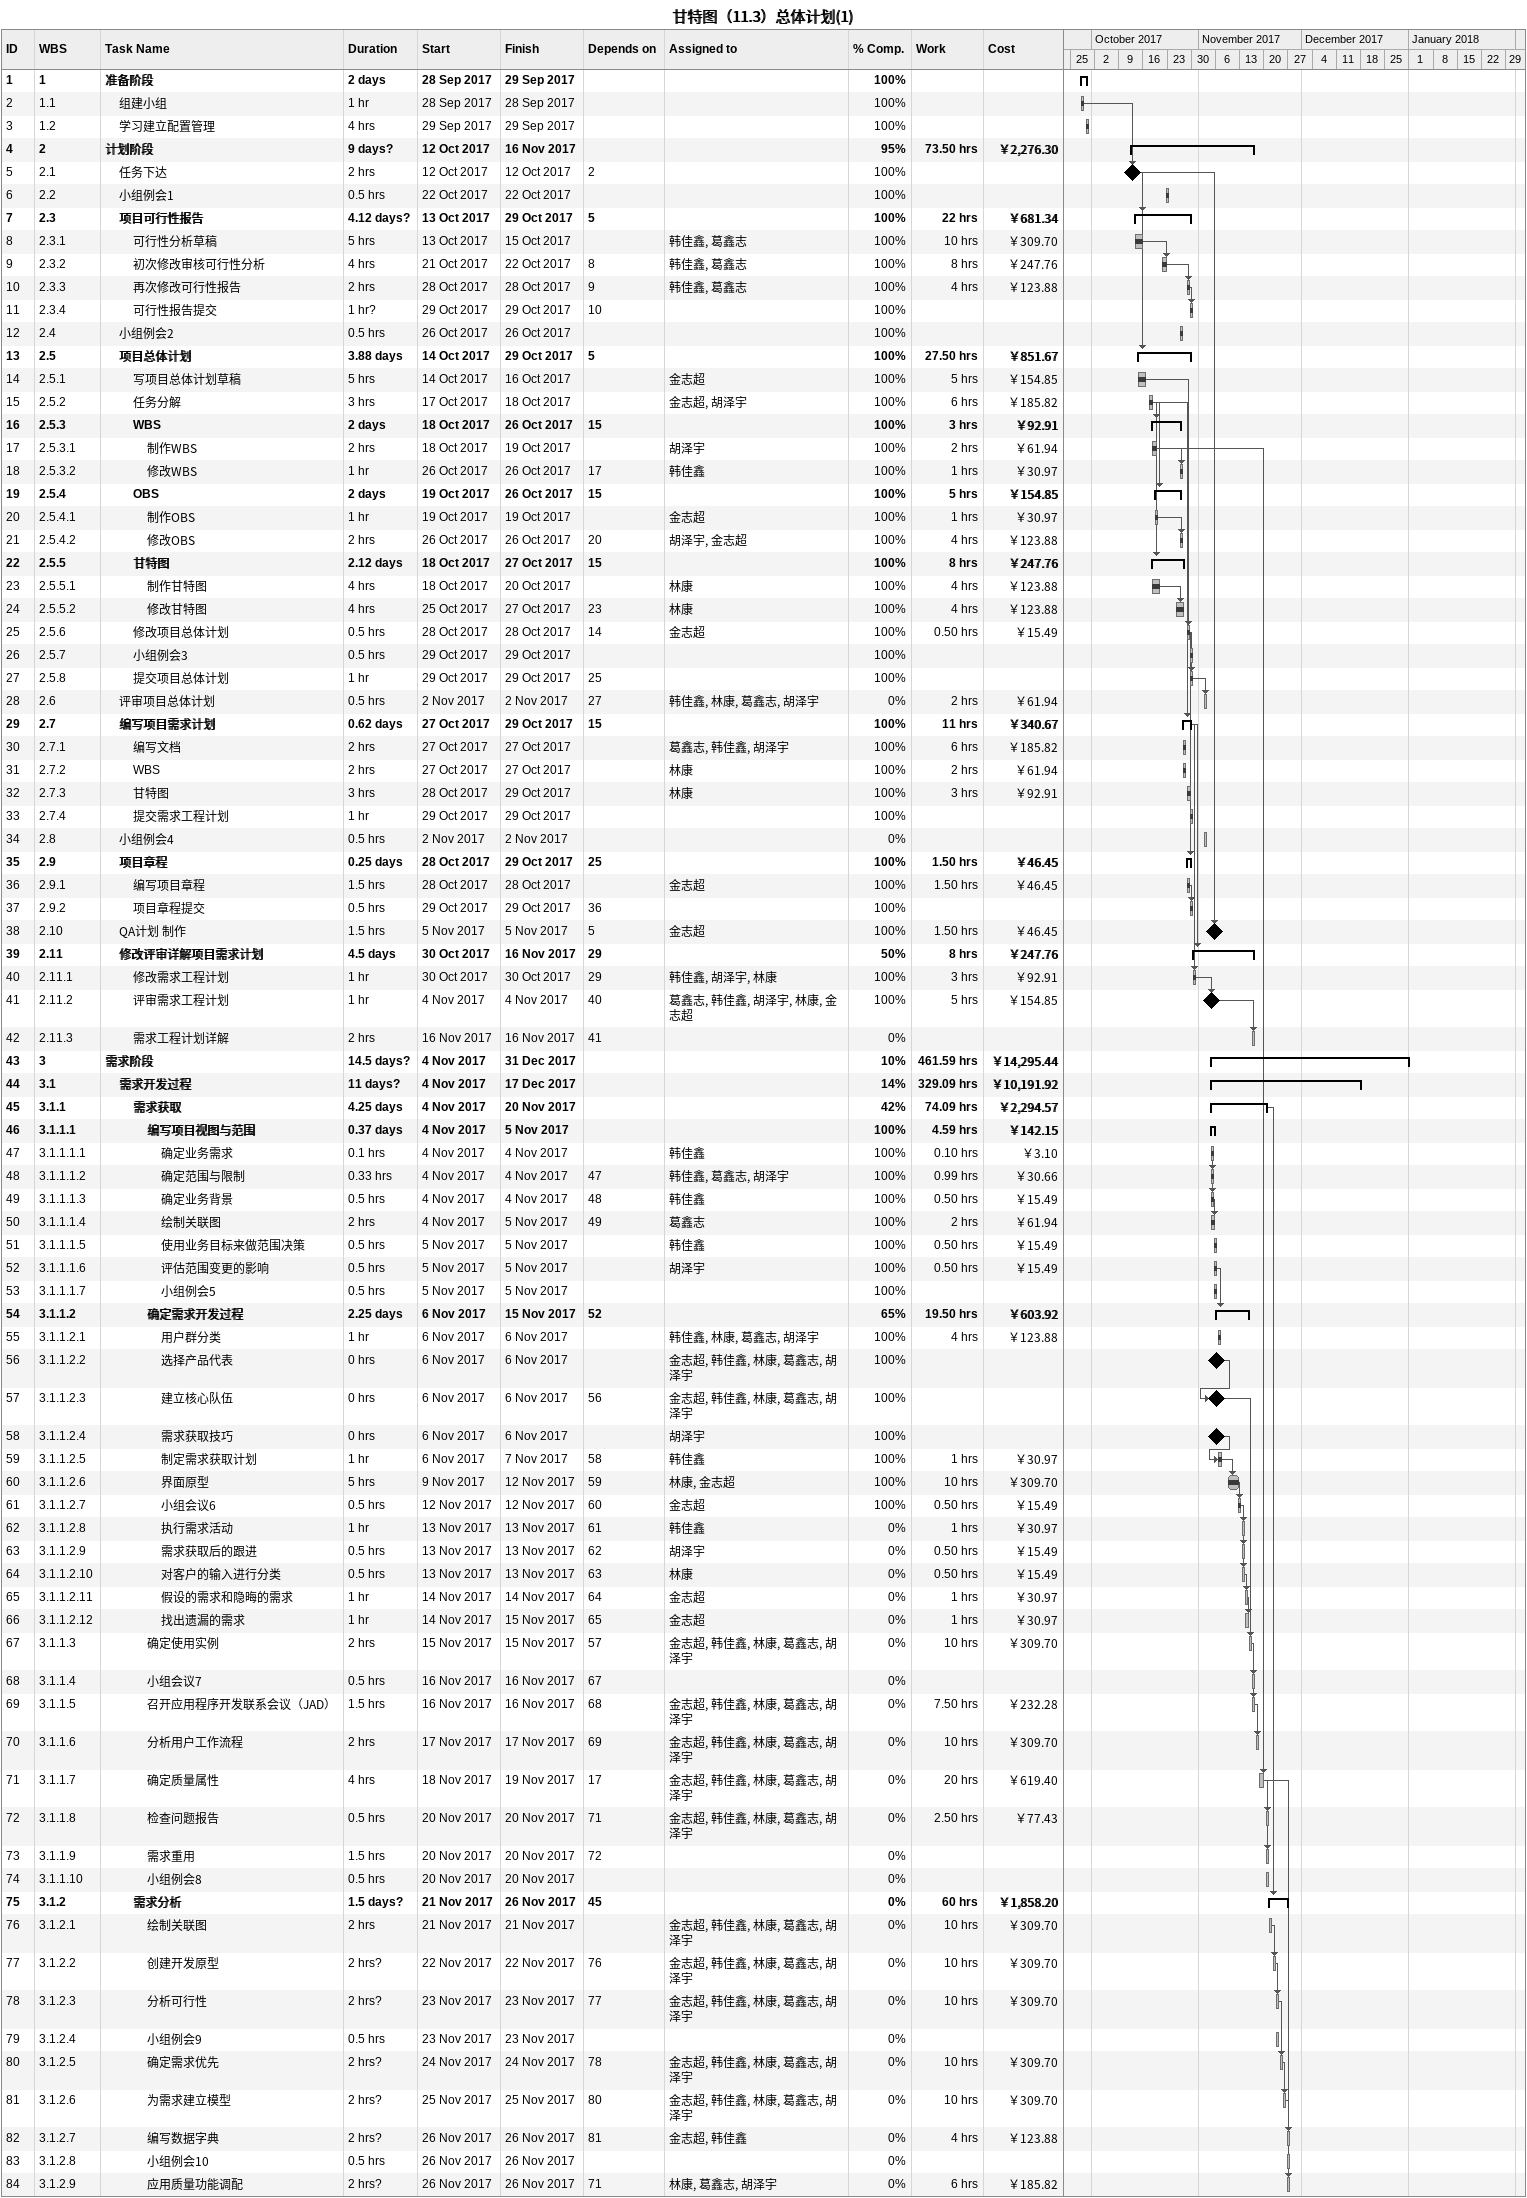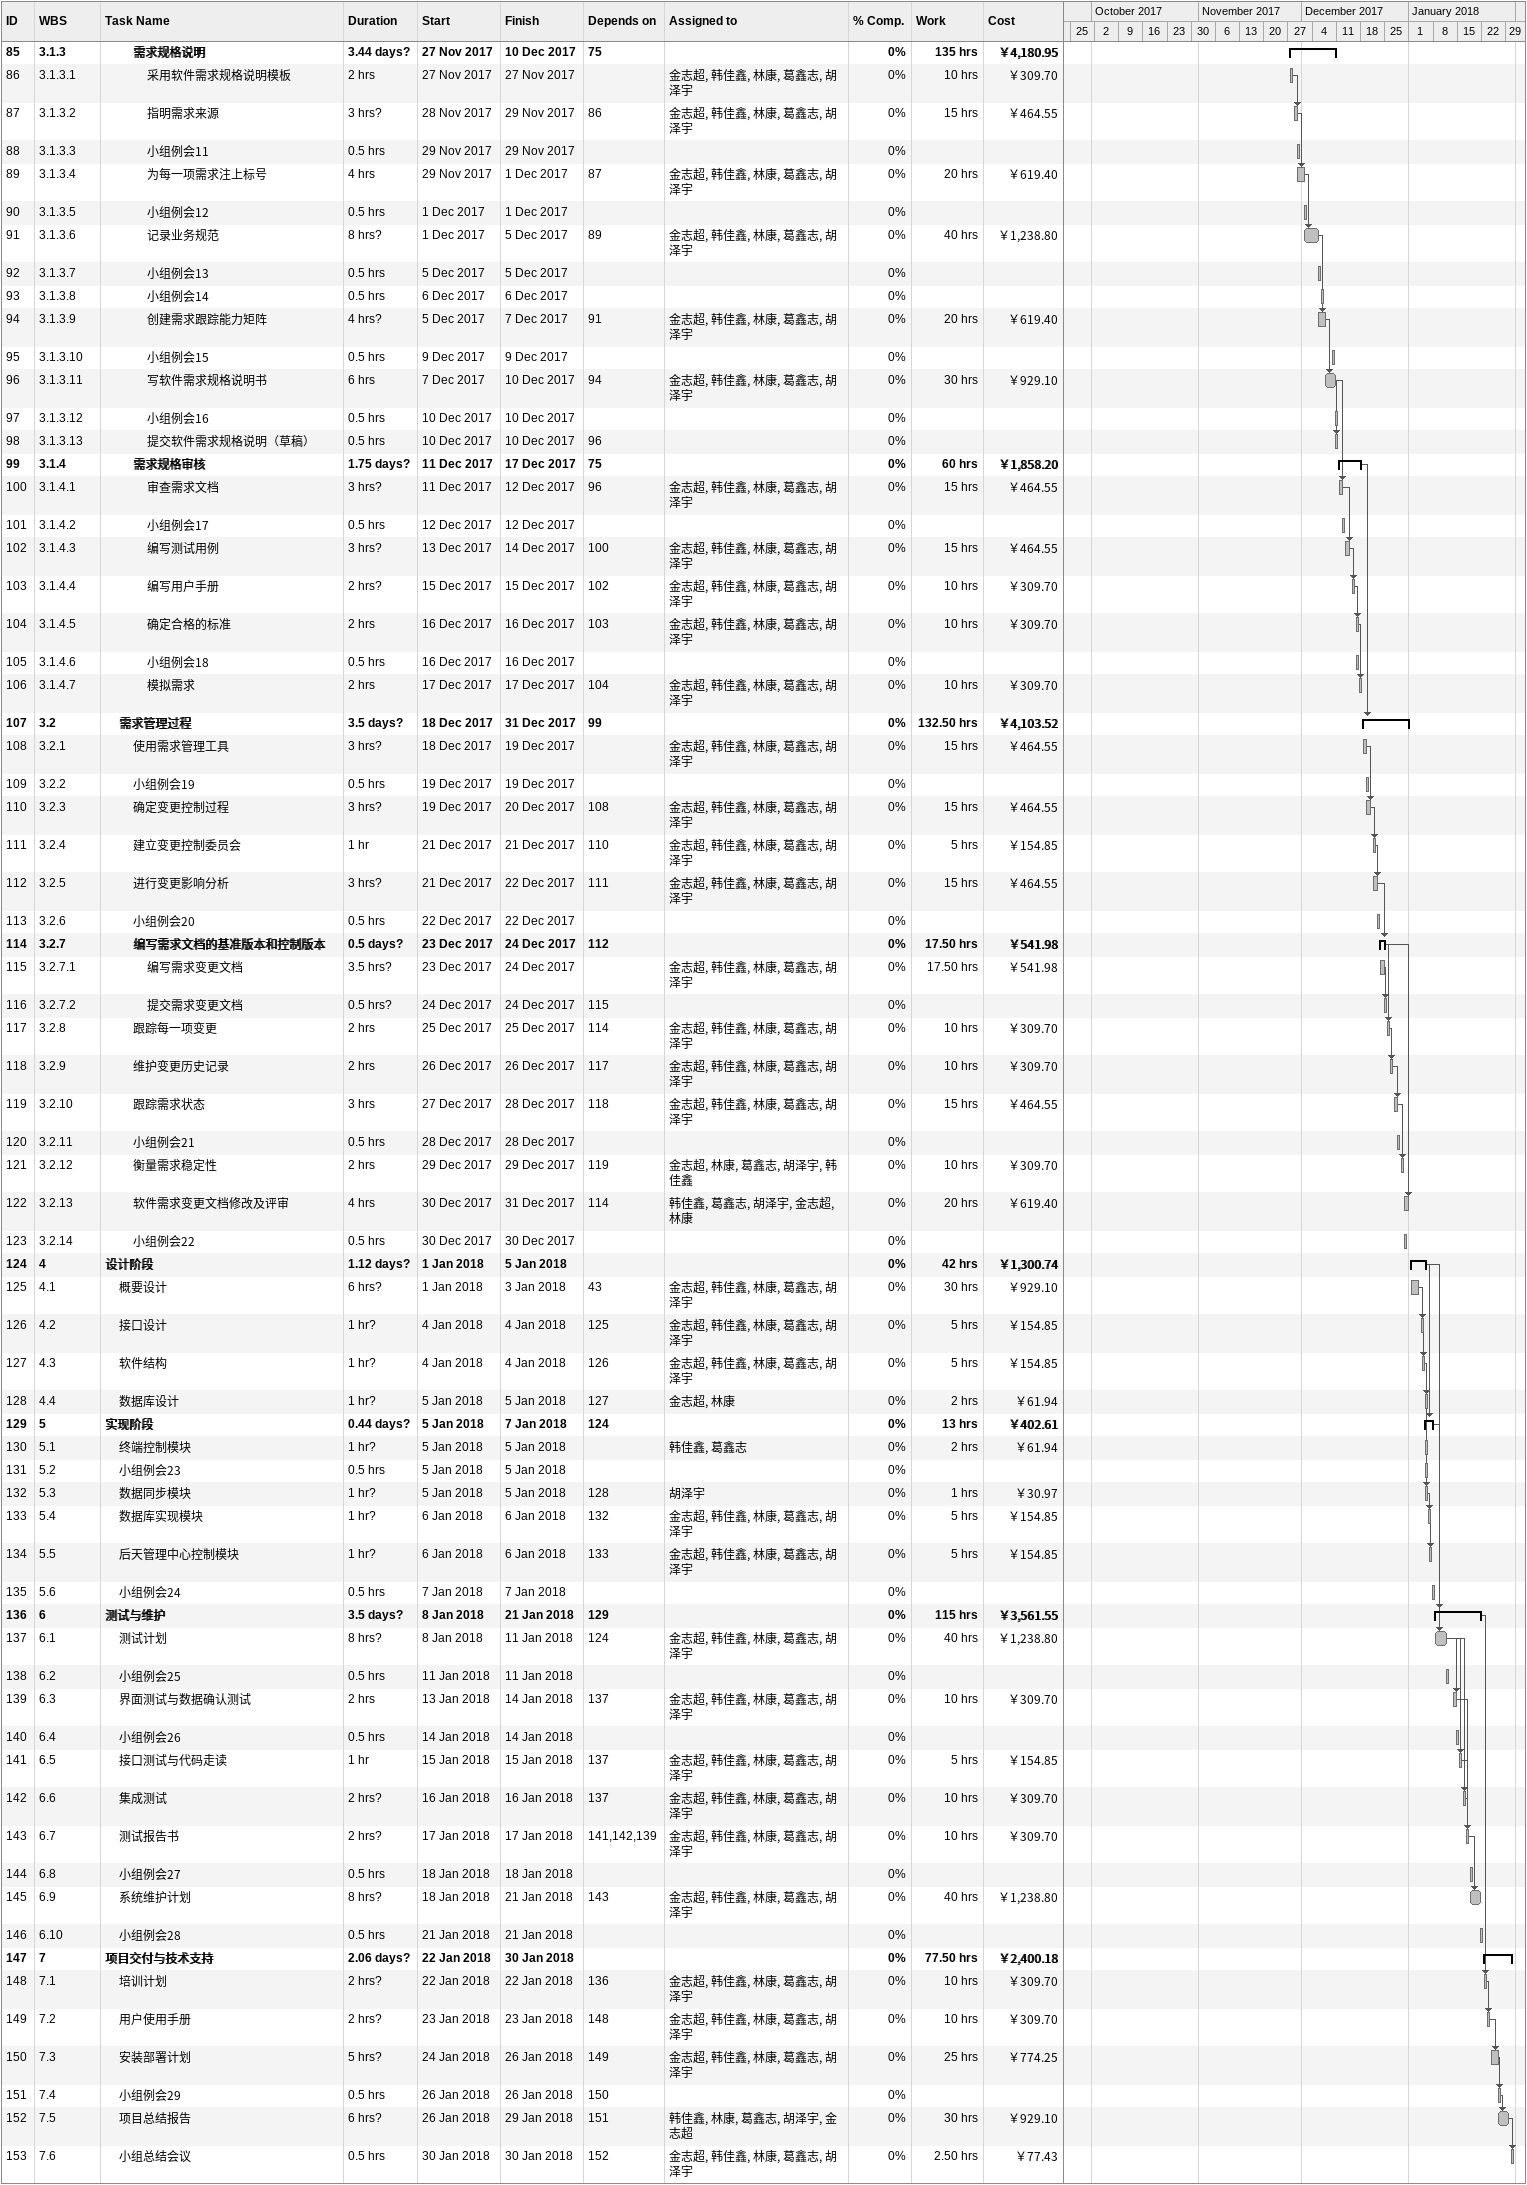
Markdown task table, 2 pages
甘特图（11.3）总体计划(1)

| ID | WBS | Task | Duration | Start | Finish | Predecessors | Resources | % complete | Work (h) | Cost (￥) |
|---|---|---|---|---|---|---|---|---|---|---|
| 1 | 1 | **准备阶段** | 2d | 2017-09-28 | 2017-09-29 |  |  | 100 |  |  |
| 2 | 1.1 | 组建小组 | 1h | 2017-09-28 | 2017-09-28 |  |  | 100 |  |  |
| 3 | 1.2 | 学习建立配置管理 | 4h | 2017-09-29 | 2017-09-29 |  |  | 100 |  |  |
| 4 | 2 | **计划阶段** | 9d? | 2017-10-12 | 2017-11-16 |  |  | 95 | 73.50 | 2276.30 |
| 5 | 2.1 | 任务下达 | 2h | 2017-10-12 | 2017-10-12 | 2 |  | 100 |  |  |
| 6 | 2.2 | 小组例会1 | 0.5h | 2017-10-22 | 2017-10-22 |  |  | 100 |  |  |
| 7 | 2.3 | **项目可行性报告** | 4.12d? | 2017-10-13 | 2017-10-29 | 5 |  | 100 | 22 | 681.34 |
| 8 | 2.3.1 | 可行性分析草稿 | 5h | 2017-10-13 | 2017-10-15 |  | 韩佳鑫, 葛鑫志 | 100 | 10 | 309.70 |
| 9 | 2.3.2 | 初次修改审核可行性分析 | 4h | 2017-10-21 | 2017-10-22 | 8 | 韩佳鑫, 葛鑫志 | 100 | 8 | 247.76 |
| 10 | 2.3.3 | 再次修改可行性报告 | 2h | 2017-10-28 | 2017-10-28 | 9 | 韩佳鑫, 葛鑫志 | 100 | 4 | 123.88 |
| 11 | 2.3.4 | 可行性报告提交 | 1h? | 2017-10-29 | 2017-10-29 | 10 |  | 100 |  |  |
| 12 | 2.4 | 小组例会2 | 0.5h | 2017-10-26 | 2017-10-26 |  |  | 100 |  |  |
| 13 | 2.5 | **项目总体计划** | 3.88d | 2017-10-14 | 2017-10-29 | 5 |  | 100 | 27.50 | 851.67 |
| 14 | 2.5.1 | 写项目总体计划草稿 | 5h | 2017-10-14 | 2017-10-16 |  | 金志超 | 100 | 5 | 154.85 |
| 15 | 2.5.2 | 任务分解 | 3h | 2017-10-17 | 2017-10-18 |  | 金志超, 胡泽宇 | 100 | 6 | 185.82 |
| 16 | 2.5.3 | **WBS** | 2d | 2017-10-18 | 2017-10-26 | 15 |  | 100 | 3 | 92.91 |
| 17 | 2.5.3.1 | 制作WBS | 2h | 2017-10-18 | 2017-10-19 |  | 胡泽宇 | 100 | 2 | 61.94 |
| 18 | 2.5.3.2 | 修改WBS | 1h | 2017-10-26 | 2017-10-26 | 17 | 韩佳鑫 | 100 | 1 | 30.97 |
| 19 | 2.5.4 | **OBS** | 2d | 2017-10-19 | 2017-10-26 | 15 |  | 100 | 5 | 154.85 |
| 20 | 2.5.4.1 | 制作OBS | 1h | 2017-10-19 | 2017-10-19 |  | 金志超 | 100 | 1 | 30.97 |
| 21 | 2.5.4.2 | 修改OBS | 2h | 2017-10-26 | 2017-10-26 | 20 | 胡泽宇, 金志超 | 100 | 4 | 123.88 |
| 22 | 2.5.5 | **甘特图** | 2.12d | 2017-10-18 | 2017-10-27 | 15 |  | 100 | 8 | 247.76 |
| 23 | 2.5.5.1 | 制作甘特图 | 4h | 2017-10-18 | 2017-10-20 |  | 林康 | 100 | 4 | 123.88 |
| 24 | 2.5.5.2 | 修改甘特图 | 4h | 2017-10-25 | 2017-10-27 | 23 | 林康 | 100 | 4 | 123.88 |
| 25 | 2.5.6 | 修改项目总体计划 | 0.5h | 2017-10-28 | 2017-10-28 | 14 | 金志超 | 100 | 0.50 | 15.49 |
| 26 | 2.5.7 | 小组例会3 | 0.5h | 2017-10-29 | 2017-10-29 |  |  | 100 |  |  |
| 27 | 2.5.8 | 提交项目总体计划 | 1h | 2017-10-29 | 2017-10-29 | 25 |  | 100 |  |  |
| 28 | 2.6 | 评审项目总体计划 | 0.5h | 2017-11-02 | 2017-11-02 | 27 | 韩佳鑫, 林康, 葛鑫志, 胡泽宇 | 0 | 2 | 61.94 |
| 29 | 2.7 | **编写项目需求计划** | 0.62d | 2017-10-27 | 2017-10-29 | 15 |  | 100 | 11 | 340.67 |
| 30 | 2.7.1 | 编写文档 | 2h | 2017-10-27 | 2017-10-27 |  | 葛鑫志, 韩佳鑫, 胡泽宇 | 100 | 6 | 185.82 |
| 31 | 2.7.2 | WBS | 2h | 2017-10-27 | 2017-10-27 |  | 林康 | 100 | 2 | 61.94 |
| 32 | 2.7.3 | 甘特图 | 3h | 2017-10-28 | 2017-10-29 |  | 林康 | 100 | 3 | 92.91 |
| 33 | 2.7.4 | 提交需求工程计划 | 1h | 2017-10-29 | 2017-10-29 |  |  | 100 |  |  |
| 34 | 2.8 | 小组例会4 | 0.5h | 2017-11-02 | 2017-11-02 |  |  | 0 |  |  |
| 35 | 2.9 | **项目章程** | 0.25d | 2017-10-28 | 2017-10-29 | 25 |  | 100 | 1.50 | 46.45 |
| 36 | 2.9.1 | 编写项目章程 | 1.5h | 2017-10-28 | 2017-10-28 |  | 金志超 | 100 | 1.50 | 46.45 |
| 37 | 2.9.2 | 项目章程提交 | 0.5h | 2017-10-29 | 2017-10-29 | 36 |  | 100 |  |  |
| 38 | 2.10 | QA计划 制作 | 1.5h | 2017-11-05 | 2017-11-05 | 5 | 金志超 | 100 | 1.50 | 46.45 |
| 39 | 2.11 | **修改评审详解项目需求计划** | 4.5d | 2017-10-30 | 2017-11-16 | 29 |  | 50 | 8 | 247.76 |
| 40 | 2.11.1 | 修改需求工程计划 | 1h | 2017-10-30 | 2017-10-30 | 29 | 韩佳鑫, 胡泽宇, 林康 | 100 | 3 | 92.91 |
| 41 | 2.11.2 | 评审需求工程计划 | 1h | 2017-11-04 | 2017-11-04 | 40 | 葛鑫志, 韩佳鑫, 胡泽宇, 林康, 金志超 | 100 | 5 | 154.85 |
| 42 | 2.11.3 | 需求工程计划详解 | 2h | 2017-11-16 | 2017-11-16 | 41 |  | 0 |  |  |
| 43 | 3 | **需求阶段** | 14.5d? | 2017-11-04 | 2017-12-31 |  |  | 10 | 461.59 | 14295.44 |
| 44 | 3.1 | **需求开发过程** | 11d? | 2017-11-04 | 2017-12-17 |  |  | 14 | 329.09 | 10191.92 |
| 45 | 3.1.1 | **需求获取** | 4.25d | 2017-11-04 | 2017-11-20 |  |  | 42 | 74.09 | 2294.57 |
| 46 | 3.1.1.1 | **编写项目视图与范围** | 0.37d | 2017-11-04 | 2017-11-05 |  |  | 100 | 4.59 | 142.15 |
| 47 | 3.1.1.1.1 | 确定业务需求 | 0.1h | 2017-11-04 | 2017-11-04 |  | 韩佳鑫 | 100 | 0.10 | 3.10 |
| 48 | 3.1.1.1.2 | 确定范围与限制 | 0.33h | 2017-11-04 | 2017-11-04 | 47 | 韩佳鑫, 葛鑫志, 胡泽宇 | 100 | 0.99 | 30.66 |
| 49 | 3.1.1.1.3 | 确定业务背景 | 0.5h | 2017-11-04 | 2017-11-04 | 48 | 韩佳鑫 | 100 | 0.50 | 15.49 |
| 50 | 3.1.1.1.4 | 绘制关联图 | 2h | 2017-11-04 | 2017-11-05 | 49 | 葛鑫志 | 100 | 2 | 61.94 |
| 51 | 3.1.1.1.5 | 使用业务目标来做范围决策 | 0.5h | 2017-11-05 | 2017-11-05 |  | 韩佳鑫 | 100 | 0.50 | 15.49 |
| 52 | 3.1.1.1.6 | 评估范围变更的影响 | 0.5h | 2017-11-05 | 2017-11-05 |  | 胡泽宇 | 100 | 0.50 | 15.49 |
| 53 | 3.1.1.1.7 | 小组例会5 | 0.5h | 2017-11-05 | 2017-11-05 |  |  | 100 |  |  |
| 54 | 3.1.1.2 | **确定需求开发过程** | 2.25d | 2017-11-06 | 2017-11-15 | 52 |  | 65 | 19.50 | 603.92 |
| 55 | 3.1.1.2.1 | 用户群分类 | 1h | 2017-11-06 | 2017-11-06 |  | 韩佳鑫, 林康, 葛鑫志, 胡泽宇 | 100 | 4 | 123.88 |
| 56 | 3.1.1.2.2 | 选择产品代表 | 0h | 2017-11-06 | 2017-11-06 |  | 金志超, 韩佳鑫, 林康, 葛鑫志, 胡泽宇 | 100 |  |  |
| 57 | 3.1.1.2.3 | 建立核心队伍 | 0h | 2017-11-06 | 2017-11-06 | 56 | 金志超, 韩佳鑫, 林康, 葛鑫志, 胡泽宇 | 100 |  |  |
| 58 | 3.1.1.2.4 | 需求获取技巧 | 0h | 2017-11-06 | 2017-11-06 |  | 胡泽宇 | 100 |  |  |
| 59 | 3.1.1.2.5 | 制定需求获取计划 | 1h | 2017-11-06 | 2017-11-07 | 58 | 韩佳鑫 | 100 | 1 | 30.97 |
| 60 | 3.1.1.2.6 | 界面原型 | 5h | 2017-11-09 | 2017-11-12 | 59 | 林康, 金志超 | 100 | 10 | 309.70 |
| 61 | 3.1.1.2.7 | 小组会议6 | 0.5h | 2017-11-12 | 2017-11-12 | 60 | 金志超 | 100 | 0.50 | 15.49 |
| 62 | 3.1.1.2.8 | 执行需求活动 | 1h | 2017-11-13 | 2017-11-13 | 61 | 韩佳鑫 | 0 | 1 | 30.97 |
| 63 | 3.1.1.2.9 | 需求获取后的跟进 | 0.5h | 2017-11-13 | 2017-11-13 | 62 | 胡泽宇 | 0 | 0.50 | 15.49 |
| 64 | 3.1.1.2.10 | 对客户的输入进行分类 | 0.5h | 2017-11-13 | 2017-11-13 | 63 | 林康 | 0 | 0.50 | 15.49 |
| 65 | 3.1.1.2.11 | 假设的需求和隐晦的需求 | 1h | 2017-11-14 | 2017-11-14 | 64 | 金志超 | 0 | 1 | 30.97 |
| 66 | 3.1.1.2.12 | 找出遗漏的需求 | 1h | 2017-11-14 | 2017-11-15 | 65 | 金志超 | 0 | 1 | 30.97 |
| 67 | 3.1.1.3 | 确定使用实例 | 2h | 2017-11-15 | 2017-11-15 | 57 | 金志超, 韩佳鑫, 林康, 葛鑫志, 胡泽宇 | 0 | 10 | 309.70 |
| 68 | 3.1.1.4 | 小组会议7 | 0.5h | 2017-11-16 | 2017-11-16 | 67 |  | 0 |  |  |
| 69 | 3.1.1.5 | 召开应用程序开发联系会议（JAD） | 1.5h | 2017-11-16 | 2017-11-16 | 68 | 金志超, 韩佳鑫, 林康, 葛鑫志, 胡泽宇 | 0 | 7.50 | 232.28 |
| 70 | 3.1.1.6 | 分析用户工作流程 | 2h | 2017-11-17 | 2017-11-17 | 69 | 金志超, 韩佳鑫, 林康, 葛鑫志, 胡泽宇 | 0 | 10 | 309.70 |
| 71 | 3.1.1.7 | 确定质量属性 | 4h | 2017-11-18 | 2017-11-19 | 17 | 金志超, 韩佳鑫, 林康, 葛鑫志, 胡泽宇 | 0 | 20 | 619.40 |
| 72 | 3.1.1.8 | 检查问题报告 | 0.5h | 2017-11-20 | 2017-11-20 | 71 | 金志超, 韩佳鑫, 林康, 葛鑫志, 胡泽宇 | 0 | 2.50 | 77.43 |
| 73 | 3.1.1.9 | 需求重用 | 1.5h | 2017-11-20 | 2017-11-20 | 72 |  | 0 |  |  |
| 74 | 3.1.1.10 | 小组例会8 | 0.5h | 2017-11-20 | 2017-11-20 |  |  | 0 |  |  |
| 75 | 3.1.2 | **需求分析** | 1.5d? | 2017-11-21 | 2017-11-26 | 45 |  | 0 | 60 | 1858.20 |
| 76 | 3.1.2.1 | 绘制关联图 | 2h | 2017-11-21 | 2017-11-21 |  | 金志超, 韩佳鑫, 林康, 葛鑫志, 胡泽宇 | 0 | 10 | 309.70 |
| 77 | 3.1.2.2 | 创建开发原型 | 2h? | 2017-11-22 | 2017-11-22 | 76 | 金志超, 韩佳鑫, 林康, 葛鑫志, 胡泽宇 | 0 | 10 | 309.70 |
| 78 | 3.1.2.3 | 分析可行性 | 2h? | 2017-11-23 | 2017-11-23 | 77 | 金志超, 韩佳鑫, 林康, 葛鑫志, 胡泽宇 | 0 | 10 | 309.70 |
| 79 | 3.1.2.4 | 小组例会9 | 0.5h | 2017-11-23 | 2017-11-23 |  |  | 0 |  |  |
| 80 | 3.1.2.5 | 确定需求优先 | 2h? | 2017-11-24 | 2017-11-24 | 78 | 金志超, 韩佳鑫, 林康, 葛鑫志, 胡泽宇 | 0 | 10 | 309.70 |
| 81 | 3.1.2.6 | 为需求建立模型 | 2h? | 2017-11-25 | 2017-11-25 | 80 | 金志超, 韩佳鑫, 林康, 葛鑫志, 胡泽宇 | 0 | 10 | 309.70 |
| 82 | 3.1.2.7 | 编写数据字典 | 2h? | 2017-11-26 | 2017-11-26 | 81 | 金志超, 韩佳鑫 | 0 | 4 | 123.88 |
| 83 | 3.1.2.8 | 小组例会10 | 0.5h | 2017-11-26 | 2017-11-26 |  |  | 0 |  |  |
| 84 | 3.1.2.9 | 应用质量功能调配 | 2h? | 2017-11-26 | 2017-11-26 | 71 | 林康, 葛鑫志, 胡泽宇 | 0 | 6 | 185.82 |
| 85 | 3.1.3 | **需求规格说明** | 3.44d? | 2017-11-27 | 2017-12-10 | 75 |  | 0 | 135 | 4180.95 |
| 86 | 3.1.3.1 | 采用软件需求规格说明模板 | 2h | 2017-11-27 | 2017-11-27 |  | 金志超, 韩佳鑫, 林康, 葛鑫志, 胡泽宇 | 0 | 10 | 309.70 |
| 87 | 3.1.3.2 | 指明需求来源 | 3h? | 2017-11-28 | 2017-11-29 | 86 | 金志超, 韩佳鑫, 林康, 葛鑫志, 胡泽宇 | 0 | 15 | 464.55 |
| 88 | 3.1.3.3 | 小组例会11 | 0.5h | 2017-11-29 | 2017-11-29 |  |  | 0 |  |  |
| 89 | 3.1.3.4 | 为每一项需求注上标号 | 4h | 2017-11-29 | 2017-12-01 | 87 | 金志超, 韩佳鑫, 林康, 葛鑫志, 胡泽宇 | 0 | 20 | 619.40 |
| 90 | 3.1.3.5 | 小组例会12 | 0.5h | 2017-12-01 | 2017-12-01 |  |  | 0 |  |  |
| 91 | 3.1.3.6 | 记录业务规范 | 8h? | 2017-12-01 | 2017-12-05 | 89 | 金志超, 韩佳鑫, 林康, 葛鑫志, 胡泽宇 | 0 | 40 | 1238.80 |
| 92 | 3.1.3.7 | 小组例会13 | 0.5h | 2017-12-05 | 2017-12-05 |  |  | 0 |  |  |
| 93 | 3.1.3.8 | 小组例会14 | 0.5h | 2017-12-06 | 2017-12-06 |  |  | 0 |  |  |
| 94 | 3.1.3.9 | 创建需求跟踪能力矩阵 | 4h? | 2017-12-05 | 2017-12-07 | 91 | 金志超, 韩佳鑫, 林康, 葛鑫志, 胡泽宇 | 0 | 20 | 619.40 |
| 95 | 3.1.3.10 | 小组例会15 | 0.5h | 2017-12-09 | 2017-12-09 |  |  | 0 |  |  |
| 96 | 3.1.3.11 | 写软件需求规格说明书 | 6h | 2017-12-07 | 2017-12-10 | 94 | 金志超, 韩佳鑫, 林康, 葛鑫志, 胡泽宇 | 0 | 30 | 929.10 |
| 97 | 3.1.3.12 | 小组例会16 | 0.5h | 2017-12-10 | 2017-12-10 |  |  | 0 |  |  |
| 98 | 3.1.3.13 | 提交软件需求规格说明（草稿） | 0.5h | 2017-12-10 | 2017-12-10 | 96 |  | 0 |  |  |
| 99 | 3.1.4 | **需求规格审核** | 1.75d? | 2017-12-11 | 2017-12-17 | 75 |  | 0 | 60 | 1858.20 |
| 100 | 3.1.4.1 | 审查需求文档 | 3h? | 2017-12-11 | 2017-12-12 | 96 | 金志超, 韩佳鑫, 林康, 葛鑫志, 胡泽宇 | 0 | 15 | 464.55 |
| 101 | 3.1.4.2 | 小组例会17 | 0.5h | 2017-12-12 | 2017-12-12 |  |  | 0 |  |  |
| 102 | 3.1.4.3 | 编写测试用例 | 3h? | 2017-12-13 | 2017-12-14 | 100 | 金志超, 韩佳鑫, 林康, 葛鑫志, 胡泽宇 | 0 | 15 | 464.55 |
| 103 | 3.1.4.4 | 编写用户手册 | 2h? | 2017-12-15 | 2017-12-15 | 102 | 金志超, 韩佳鑫, 林康, 葛鑫志, 胡泽宇 | 0 | 10 | 309.70 |
| 104 | 3.1.4.5 | 确定合格的标准 | 2h | 2017-12-16 | 2017-12-16 | 103 | 金志超, 韩佳鑫, 林康, 葛鑫志, 胡泽宇 | 0 | 10 | 309.70 |
| 105 | 3.1.4.6 | 小组例会18 | 0.5h | 2017-12-16 | 2017-12-16 |  |  | 0 |  |  |
| 106 | 3.1.4.7 | 模拟需求 | 2h | 2017-12-17 | 2017-12-17 | 104 | 金志超, 韩佳鑫, 林康, 葛鑫志, 胡泽宇 | 0 | 10 | 309.70 |
| 107 | 3.2 | **需求管理过程** | 3.5d? | 2017-12-18 | 2017-12-31 | 99 |  | 0 | 132.50 | 4103.52 |
| 108 | 3.2.1 | 使用需求管理工具 | 3h? | 2017-12-18 | 2017-12-19 |  | 金志超, 韩佳鑫, 林康, 葛鑫志, 胡泽宇 | 0 | 15 | 464.55 |
| 109 | 3.2.2 | 小组例会19 | 0.5h | 2017-12-19 | 2017-12-19 |  |  | 0 |  |  |
| 110 | 3.2.3 | 确定变更控制过程 | 3h? | 2017-12-19 | 2017-12-20 | 108 | 金志超, 韩佳鑫, 林康, 葛鑫志, 胡泽宇 | 0 | 15 | 464.55 |
| 111 | 3.2.4 | 建立变更控制委员会 | 1h | 2017-12-21 | 2017-12-21 | 110 | 金志超, 韩佳鑫, 林康, 葛鑫志, 胡泽宇 | 0 | 5 | 154.85 |
| 112 | 3.2.5 | 进行变更影响分析 | 3h? | 2017-12-21 | 2017-12-22 | 111 | 金志超, 韩佳鑫, 林康, 葛鑫志, 胡泽宇 | 0 | 15 | 464.55 |
| 113 | 3.2.6 | 小组例会20 | 0.5h | 2017-12-22 | 2017-12-22 |  |  | 0 |  |  |
| 114 | 3.2.7 | **编写需求文档的基准版本和控制版本** | 0.5d? | 2017-12-23 | 2017-12-24 | 112 |  | 0 | 17.50 | 541.98 |
| 115 | 3.2.7.1 | 编写需求变更文档 | 3.5h? | 2017-12-23 | 2017-12-24 |  | 金志超, 韩佳鑫, 林康, 葛鑫志, 胡泽宇 | 0 | 17.50 | 541.98 |
| 116 | 3.2.7.2 | 提交需求变更文档 | 0.5h? | 2017-12-24 | 2017-12-24 | 115 |  | 0 |  |  |
| 117 | 3.2.8 | 跟踪每一项变更 | 2h | 2017-12-25 | 2017-12-25 | 114 | 金志超, 韩佳鑫, 林康, 葛鑫志, 胡泽宇 | 0 | 10 | 309.70 |
| 118 | 3.2.9 | 维护变更历史记录 | 2h | 2017-12-26 | 2017-12-26 | 117 | 金志超, 韩佳鑫, 林康, 葛鑫志, 胡泽宇 | 0 | 10 | 309.70 |
| 119 | 3.2.10 | 跟踪需求状态 | 3h | 2017-12-27 | 2017-12-28 | 118 | 金志超, 韩佳鑫, 林康, 葛鑫志, 胡泽宇 | 0 | 15 | 464.55 |
| 120 | 3.2.11 | 小组例会21 | 0.5h | 2017-12-28 | 2017-12-28 |  |  | 0 |  |  |
| 121 | 3.2.12 | 衡量需求稳定性 | 2h | 2017-12-29 | 2017-12-29 | 119 | 金志超, 林康, 葛鑫志, 胡泽宇, 韩佳鑫 | 0 | 10 | 309.70 |
| 122 | 3.2.13 | 软件需求变更文档修改及评审 | 4h | 2017-12-30 | 2017-12-31 | 114 | 韩佳鑫, 葛鑫志, 胡泽宇, 金志超, 林康 | 0 | 20 | 619.40 |
| 123 | 3.2.14 | 小组例会22 | 0.5h | 2017-12-30 | 2017-12-30 |  |  | 0 |  |  |
| 124 | 4 | **设计阶段** | 1.12d? | 2018-01-01 | 2018-01-05 |  |  | 0 | 42 | 1300.74 |
| 125 | 4.1 | 概要设计 | 6h? | 2018-01-01 | 2018-01-03 | 43 | 金志超, 韩佳鑫, 林康, 葛鑫志, 胡泽宇 | 0 | 30 | 929.10 |
| 126 | 4.2 | 接口设计 | 1h? | 2018-01-04 | 2018-01-04 | 125 | 金志超, 韩佳鑫, 林康, 葛鑫志, 胡泽宇 | 0 | 5 | 154.85 |
| 127 | 4.3 | 软件结构 | 1h? | 2018-01-04 | 2018-01-04 | 126 | 金志超, 韩佳鑫, 林康, 葛鑫志, 胡泽宇 | 0 | 5 | 154.85 |
| 128 | 4.4 | 数据库设计 | 1h? | 2018-01-05 | 2018-01-05 | 127 | 金志超, 林康 | 0 | 2 | 61.94 |
| 129 | 5 | **实现阶段** | 0.44d? | 2018-01-05 | 2018-01-07 | 124 |  | 0 | 13 | 402.61 |
| 130 | 5.1 | 终端控制模块 | 1h? | 2018-01-05 | 2018-01-05 |  | 韩佳鑫, 葛鑫志 | 0 | 2 | 61.94 |
| 131 | 5.2 | 小组例会23 | 0.5h | 2018-01-05 | 2018-01-05 |  |  | 0 |  |  |
| 132 | 5.3 | 数据同步模块 | 1h? | 2018-01-05 | 2018-01-05 | 128 | 胡泽宇 | 0 | 1 | 30.97 |
| 133 | 5.4 | 数据库实现模块 | 1h? | 2018-01-06 | 2018-01-06 | 132 | 金志超, 韩佳鑫, 林康, 葛鑫志, 胡泽宇 | 0 | 5 | 154.85 |
| 134 | 5.5 | 后天管理中心控制模块 | 1h? | 2018-01-06 | 2018-01-06 | 133 | 金志超, 韩佳鑫, 林康, 葛鑫志, 胡泽宇 | 0 | 5 | 154.85 |
| 135 | 5.6 | 小组例会24 | 0.5h | 2018-01-07 | 2018-01-07 |  |  | 0 |  |  |
| 136 | 6 | **测试与维护** | 3.5d? | 2018-01-08 | 2018-01-21 | 129 |  | 0 | 115 | 3561.55 |
| 137 | 6.1 | 测试计划 | 8h? | 2018-01-08 | 2018-01-11 | 124 | 金志超, 韩佳鑫, 林康, 葛鑫志, 胡泽宇 | 0 | 40 | 1238.80 |
| 138 | 6.2 | 小组例会25 | 0.5h | 2018-01-11 | 2018-01-11 |  |  | 0 |  |  |
| 139 | 6.3 | 界面测试与数据确认测试 | 2h | 2018-01-13 | 2018-01-14 | 137 | 金志超, 韩佳鑫, 林康, 葛鑫志, 胡泽宇 | 0 | 10 | 309.70 |
| 140 | 6.4 | 小组例会26 | 0.5h | 2018-01-14 | 2018-01-14 |  |  | 0 |  |  |
| 141 | 6.5 | 接口测试与代码走读 | 1h | 2018-01-15 | 2018-01-15 | 137 | 金志超, 韩佳鑫, 林康, 葛鑫志, 胡泽宇 | 0 | 5 | 154.85 |
| 142 | 6.6 | 集成测试 | 2h? | 2018-01-16 | 2018-01-16 | 137 | 金志超, 韩佳鑫, 林康, 葛鑫志, 胡泽宇 | 0 | 10 | 309.70 |
| 143 | 6.7 | 测试报告书 | 2h? | 2018-01-17 | 2018-01-17 | 141, 142, 139 | 金志超, 韩佳鑫, 林康, 葛鑫志, 胡泽宇 | 0 | 10 | 309.70 |
| 144 | 6.8 | 小组例会27 | 0.5h | 2018-01-18 | 2018-01-18 |  |  | 0 |  |  |
| 145 | 6.9 | 系统维护计划 | 8h? | 2018-01-18 | 2018-01-21 | 143 | 金志超, 韩佳鑫, 林康, 葛鑫志, 胡泽宇 | 0 | 40 | 1238.80 |
| 146 | 6.10 | 小组例会28 | 0.5h | 2018-01-21 | 2018-01-21 |  |  | 0 |  |  |
| 147 | 7 | **项目交付与技术支持** | 2.06d? | 2018-01-22 | 2018-01-30 |  |  | 0 | 77.50 | 2400.18 |
| 148 | 7.1 | 培训计划 | 2h? | 2018-01-22 | 2018-01-22 | 136 | 金志超, 韩佳鑫, 林康, 葛鑫志, 胡泽宇 | 0 | 10 | 309.70 |
| 149 | 7.2 | 用户使用手册 | 2h? | 2018-01-23 | 2018-01-23 | 148 | 金志超, 韩佳鑫, 林康, 葛鑫志, 胡泽宇 | 0 | 10 | 309.70 |
| 150 | 7.3 | 安装部署计划 | 5h? | 2018-01-24 | 2018-01-26 | 149 | 金志超, 韩佳鑫, 林康, 葛鑫志, 胡泽宇 | 0 | 25 | 774.25 |
| 151 | 7.4 | 小组例会29 | 0.5h | 2018-01-26 | 2018-01-26 | 150 |  | 0 |  |  |
| 152 | 7.5 | 项目总结报告 | 6h? | 2018-01-26 | 2018-01-29 | 151 | 韩佳鑫, 林康, 葛鑫志, 胡泽宇, 金志超 | 0 | 30 | 929.10 |
| 153 | 7.6 | 小组总结会议 | 0.5h | 2018-01-30 | 2018-01-30 | 152 | 金志超, 韩佳鑫, 林康, 葛鑫志, 胡泽宇 | 0 | 2.50 | 77.43 |
